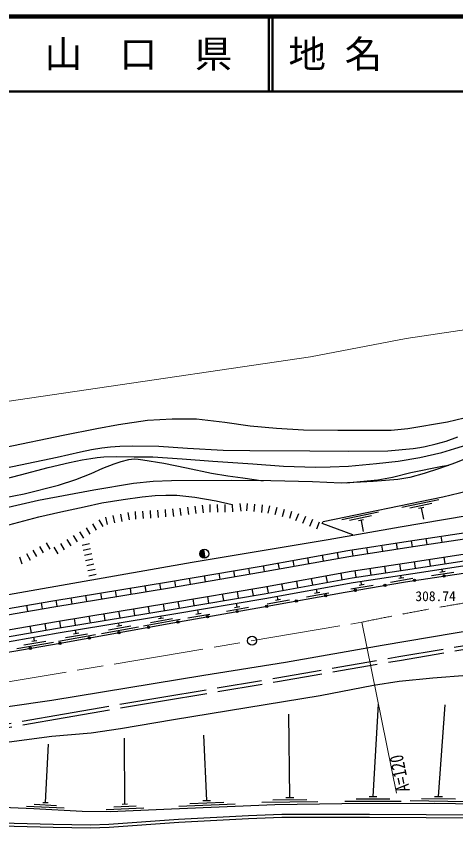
# Model space of a CAD drawing. Units: millimetres at full size, sheet at 1:1000; details may follow other scales. Extents: x 40000 to 680000, y 20000 to 380000.
# Drawn here: x 334132 to 392645, y 270037 to 380000 of the extents above; entities that cross this region are included whole.
import ezdxf
from ezdxf.enums import TextEntityAlignment as Align

# ---------------------------------------------------------------- set-up
doc = ezdxf.new("R2010")
doc.units = ezdxf.units.MM
doc.header["$LTSCALE"] = 1000
doc.linetypes.add('CHAIN', pattern=[18.5, 12, -1.5, 3.5, -1.5])
doc.linetypes.add('DASHED', pattern=[7.5, 6, -1.5])
for name, color, linetype, lineweight in [('M-BGD', 7, 'Continuous', 25), ('M-BMK', 2, 'CHAIN', 13), ('M-BMK-SRVR', 3, 'Continuous', 25), ('M-STR-HTXT', 7, 'Continuous', 13), ('M-TTL', 2, 'Continuous', 140), ('M-TTL-LINE', 7, 'Continuous', 50)]:
    doc.layers.add(name, color=color, linetype=linetype, lineweight=lineweight)
doc.layers.add('M-TTL-TXT', color=7, linetype='Continuous')
doc.styles.add('ＭＳ ゴシック', font='')
doc.styles.get('ＭＳ ゴシック').set_extended_font_data('MS Gothic')

msp = doc.modelspace()

# ---------------------------------------------------------------- hatches: boundary and pattern name
at = {"layer": 'M-BGD'}
for points in [[(359071, 308978), (359251, 307792, -1)], [(387034, 304821, -0.41421), (387160, 304992, -0.41421), (387330, 304866, -1)], [(390989, 305414, -0.41421), (391116, 305585, -0.41421), (391286, 305459, -1)], [(379148, 303476, -1), (379443, 303527, -0.41421), (379321, 303354, -0.41421)], [(383089, 304161, -1), (383384, 304213, -0.41421), (383262, 304039, -0.41421)], [(375209, 302777, -1), (375505, 302830, -0.41421), (375383, 302656, -0.41421)], [(367334, 301369, -1), (367630, 301422, -0.41421), (367508, 301248, -0.41421)], [(371272, 302073, -1), (371567, 302126, -0.41421), (371446, 301952, -0.41421)], [(363396, 300670, -1), (363691, 300722, -0.41421), (363570, 300548, -0.41421)], [(355519, 299271, -1), (355814, 299324, -0.41421), (355693, 299150, -0.41421)], [(359457, 299971, -1), (359753, 300023, -0.41421), (359631, 299849, -0.41421)], [(347645, 297855, -1), (347941, 297908, -0.41421), (347820, 297734, -0.41421)], [(351582, 298564, -1), (351877, 298617, -0.41421), (351756, 298443, -0.41421)], [(343709, 297146, -1), (344004, 297199, -0.41421), (343883, 297025, -0.41421)], [(335830, 295759, -0.41421), (335952, 295932, -0.41421), (336126, 295810, -1)], [(339772, 296438, -0.41421), (339894, 296611, -0.41421), (340068, 296489, -1)]]:
    msp.add_hatch(color=256, dxfattribs=at).paths.add_polyline_path(points)

# ---------------------------------------------------------------- linework, layer by layer
for p, q in [((356914, 314606), (357038, 313614)), ((357906, 314730), (358030, 313738)), ((358899, 314854), (359022, 313861)), ((359894, 314934), (359904, 313934)), ((360894, 314944), (360904, 313945)), ((361894, 314955), (361904, 313955)), ((362894, 314965), (362904, 313965)), ((363886, 315077), (364015, 314085)), ((364880, 315101), (364778, 314106)), ((365874, 314999), (365772, 314004)), ((366869, 314897), (366767, 313902)), ((367863, 314788), (367614, 313820)), ((368831, 314540), (368582, 313571)), ((390405, 315582), (385508, 314571)), ((389486, 315086), (386548, 314479)), ((388420, 314560), (387735, 314418)), ((346994, 313475), (347199, 312496)), ((347973, 313680), (348178, 312701)), ((348952, 313884), (349156, 312906)), ((349941, 314011), (350011, 313013)), ((350939, 314080), (351008, 313082)), ((351937, 314149), (352006, 313152)), ((352934, 314218), (353004, 313221)), ((353932, 314288), (354001, 313290)), ((354929, 314359), (355053, 313367)), ((355922, 314483), (356045, 313490)), ((369800, 314291), (369551, 313322)), ((370768, 314042), (370520, 313073)), ((371713, 313722), (371333, 312797)), ((382377, 313924), (377481, 312912)), ((381459, 313428), (378521, 312821)), ((388078, 314489), (388381, 313020)), ((344251, 312371), (344771, 311516)), ((345106, 312890), (345625, 312035)), ((346015, 313270), (346220, 312292)), ((372638, 313342), (372258, 312417)), ((373563, 312961), (373182, 312036)), ((374488, 312580), (374107, 311656)), ((374895, 312413), (375004, 312707)), ((378983, 310892), (374895, 312413)), ((380393, 312901), (379708, 312760)), ((380051, 312831), (380354, 311362)), ((342542, 311332), (343062, 310477)), ((343397, 311851), (343916, 310997)), ((340833, 310293), (341352, 309438)), ((341688, 310812), (342207, 309958)), ((386732, 310116), (386852, 309325)), ((388709, 310417), (388830, 309627)), ((390686, 310719), (390807, 309928)), ((337203, 309373), (337689, 308499)), ((338078, 309859), (338563, 308985)), ((339124, 309254), (339643, 308400)), ((339979, 309774), (340498, 308919)), ((342872, 309555), (343848, 309773)), ((343025, 308872), (344001, 309090)), ((380800, 309216), (380920, 308425)), ((382777, 309516), (382897, 308725)), ((384754, 309816), (384874, 309025)), ((334547, 307999), (334824, 307038)), ((335455, 308402), (335941, 307528)), ((336329, 308888), (336815, 308014)), ((343179, 308189), (344154, 308407)), ((359071, 308978), (359251, 307792)), ((374883, 308222), (375025, 307435)), ((376851, 308576), (376993, 307789)), ((378822, 308916), (378942, 308125)), ((391108, 307951), (391244, 307061)), ((343332, 307506), (344308, 307724)), ((343485, 306823), (344461, 307041)), ((367010, 306805), (367151, 306018)), ((368978, 307159), (369120, 306372)), ((370946, 307514), (371088, 306726)), ((372915, 307868), (373056, 307081)), ((385174, 307047), (385309, 306157)), ((387154, 307348), (387290, 306458)), ((389131, 307649), (389267, 306760)), ((343638, 306139), (344614, 306358)), ((361095, 305795), (361229, 305006)), ((363067, 306130), (363201, 305341)), ((365039, 306465), (365173, 305676)), ((377347, 305821), (377507, 304935)), ((379242, 306148), (379377, 305258)), ((381219, 306448), (381354, 305558)), ((383197, 306747), (383332, 305858)), ((389462, 305489), (392429, 305933)), ((390555, 305956), (391247, 306059)), ((390901, 306008), (390850, 306344)), ((343791, 305456), (344767, 305675)), ((355180, 304789), (355314, 304001)), ((357152, 305124), (357286, 304336)), ((359124, 305459), (359258, 304671)), ((371442, 304758), (371602, 303872)), ((373411, 305112), (373570, 304226)), ((375379, 305466), (375539, 304581)), ((380133, 304256), (380055, 304703)), ((383994, 304623), (386949, 305137)), ((385075, 305116), (385765, 305236)), ((385420, 305176), (385362, 305508)), ((349261, 303810), (349391, 303021)), ((351234, 304135), (351364, 303346)), ((353207, 304460), (353337, 303671)), ((365508, 303704), (365659, 302817)), ((367506, 304049), (367665, 303164)), ((369474, 304404), (369633, 303518)), ((374217, 303209), (374134, 303668)), ((378706, 303703), (381662, 304217)), ((379788, 304196), (380478, 304316)), ((341367, 302511), (341497, 301721)), ((343340, 302836), (343470, 302046)), ((345314, 303161), (345444, 302371)), ((347287, 303485), (347417, 302696)), ((359593, 302699), (359744, 301812)), ((361565, 303034), (361715, 302147)), ((363536, 303369), (363687, 302482)), ((368983, 302274), (368902, 302726)), ((372793, 302650), (375746, 303178)), ((373872, 303148), (374561, 303271)), ((335451, 301510), (335587, 300721)), ((337422, 301849), (337558, 301061)), ((339393, 302186), (339523, 301396)), ((351689, 301372), (351835, 300484)), ((353662, 301697), (353809, 300809)), ((355649, 302029), (355800, 301142)), ((357621, 302364), (357772, 301477)), ((363201, 301245), (363890, 301367)), ((363546, 301306), (363464, 301785)), ((367560, 301714), (370513, 302242)), ((368639, 302212), (369328, 302335)), ((345769, 300398), (345915, 299510)), ((347742, 300723), (347888, 299835)), ((349715, 301048), (349862, 300160)), ((356957, 299831), (359911, 300356)), ((358037, 300328), (358726, 300450)), ((358381, 300389), (358290, 300905)), ((362121, 300748), (365075, 301273)), ((339848, 299423), (339994, 298535)), ((341822, 299748), (341968, 298860)), ((343795, 300073), (343941, 299185)), ((347831, 298803), (347768, 299156)), ((351045, 298772), (355966, 299658)), ((351976, 299244), (354929, 299776)), ((353055, 299743), (353744, 299868)), ((353399, 299805), (353355, 300076)), ((335926, 298750), (336079, 297863)), ((337897, 299090), (338050, 298203)), ((342079, 297767), (342000, 298206)), ((345477, 297769), (350398, 298655)), ((346408, 298242), (349361, 298773)), ((347487, 298741), (348176, 298865)), ((336517, 296791), (336436, 297265)), ((339725, 296733), (344646, 297619)), ((340656, 297206), (343608, 297737)), ((341735, 297705), (342423, 297829)), ((334156, 295775), (339083, 296624)), ((335090, 296240), (338047, 296750)), ((336172, 296731), (336862, 296850)), ((381650, 276018), (382402, 288342)), ((390383, 276040), (391286, 288257)), ((370558, 275910), (370409, 287019)), ((348572, 275030), (348506, 283802)), ((359484, 275502), (359118, 284202)), ((337999, 275235), (338408, 283028)), ((381125, 276016), (382175, 276020)), ((389858, 276049), (390908, 276032)), ((336485, 275014), (339481, 274857)), ((337649, 275253), (338348, 275216)), ((348223, 275015), (348922, 275046)), ((355763, 274745), (363256, 275060)), ((357249, 275107), (361745, 275297)), ((358959, 275480), (360008, 275524)), ((366816, 275260), (374316, 275360)), ((368312, 275580), (372812, 275640)), ((370033, 275903), (371083, 275917)), ((377902, 275404), (385402, 275432)), ((379401, 275710), (383901, 275727)), ((386623, 275502), (394122, 275379)), ((388128, 275777), (392627, 275704)), ((335471, 274767), (340464, 274505)), ((346101, 274321), (351096, 274541)), ((347087, 274664), (350084, 274797))]:
    msp.add_line(p, q, dxfattribs=at)
for points in [[(393796, 326481), (391590, 325921), (386300, 325027), (384058, 324805), (376946, 324805), (372368, 324866), (368803, 325089), (365263, 325385), (361921, 325896), (358142, 326330), (354885, 326330), (351576, 326136), (347731, 325580), (344843, 325032), (340342, 324173), (338231, 323718), (331348, 322298)], [(375004, 312707), (390937, 315999), (396502, 317327), (397945, 317886), (399298, 318582), (401180, 319689), (402879, 320433), (405394, 321551), (407565, 322405), (409717, 322954), (413085, 323680), (416343, 324298), (419195, 324603), (421907, 324857), (425116, 325024), (429017, 325061), (433019, 324819), (440533, 323972), (448250, 323348), (456164, 323088)], [(331656, 319622), (339533, 321256), (342643, 321997), (344109, 322299), (345487, 322523), (346655, 322624), (347890, 322715), (349527, 322753), (353119, 322736), (356929, 322450), (361674, 322184), (365226, 322174), (373219, 322106), (378355, 322062), (383647, 322118), (386992, 322424), (387890, 322549), (388613, 322693), (390055, 323029), (391404, 323398), (392936, 323984)], [(399040, 323092), (392643, 320499), (390506, 319749), (388456, 319068), (386556, 318566), (384957, 318275), (381674, 318030), (377410, 317804), (373576, 317971), (368027, 318108), (362763, 318165), (354802, 318102), (352347, 318024), (349709, 317747), (344443, 316887), (337046, 315499), (329533, 313770)], [(331378, 318082), (334673, 318919), (338351, 319906), (341188, 320534), (342866, 320899), (344018, 321086), (344900, 321202), (345782, 321309), (347505, 321370), (349796, 321291), (352310, 321293), (356207, 321051), (360282, 320736), (365612, 320357), (369719, 320066), (374003, 319944), (375961, 319978), (378384, 320060), (382123, 320409), (385018, 320752), (387875, 321210), (390817, 321892), (392554, 322409), (394751, 323088)], [(332394, 315853), (335172, 316397), (339746, 317537), (342024, 318296), (344072, 319073), (345618, 319795), (347138, 320388), (348088, 320693), (349122, 320957), (349810, 321024), (350363, 320999), (350987, 320923), (353772, 320457), (356806, 319845), (360120, 319121), (362303, 318763), (364292, 318514), (367016, 318119)], [(378062, 317839), (382276, 318225), (384254, 318604), (386704, 319205), (390860, 320086), (391768, 320192)], [(239622, 290938), (269085, 294252), (295113, 297110), (313776, 299769), (330500, 302536), (357557, 307253), (375661, 310306), (385258, 311998), (397098, 313994), (401158, 314654), (408242, 315643), (417432, 316830), (423127, 317528), (428469, 318022), (436844, 318585), (447250, 319078), (451678, 319209)], [(315744, 298097), (328887, 300379), (338980, 302118), (354387, 304654), (366494, 306712), (378287, 308835), (386317, 310053), (395808, 311500), (403997, 312858), (412738, 314302), (417697, 314934), (423499, 315614), (429629, 316220), (434948, 316558), (439670, 316805), (444159, 316960), (450456, 317045), (458700, 316938), (467113, 316742), (477111, 316299), (493742, 315478), (511130, 314431)], [(315818, 297297), (329023, 299590), (339113, 301329), (354519, 303865), (366632, 305924), (378418, 308046), (386437, 309262), (395934, 310710), (404128, 312068), (412854, 313510), (417794, 314140), (423585, 314819), (429694, 315422), (434994, 315759), (439705, 316006), (444178, 316161), (450456, 316245), (458685, 316138), (467086, 315942), (477074, 315500), (493698, 314679), (511130, 313629)], [(332465, 312085), (337101, 313305), (340029, 313987), (343165, 314663), (345509, 315157), (348337, 315615), (350882, 315957), (352618, 316171), (354035, 316178), (355506, 316188), (357899, 315918), (360735, 315434), (362894, 314965)], [(316002, 295299), (329364, 297620), (339446, 299357), (354849, 301893), (366977, 303954), (378745, 306072), (386737, 307284), (396248, 308735), (404455, 310095), (413143, 311531), (416168, 312002), (421280, 312656), (428625, 313463), (434298, 313842), (439291, 314077), (443459, 314231), (450528, 314418), (458384, 314412), (467104, 314272), (476983, 313759), (493589, 312682), (511130, 311626)], [(316085, 294400), (329517, 296733), (339595, 298469), (354997, 301005), (367132, 303068), (378892, 305184), (386872, 306394), (396390, 307846), (404602, 309207), (413286, 310642), (416294, 311111), (421387, 311762), (428704, 312566), (434349, 312943), (439329, 313178), (443487, 313331), (450539, 313518), (458376, 313512), (467074, 313372), (476931, 312861), (493532, 311784), (511130, 310724)], [(316144, 293751), (329628, 296092), (339703, 297828), (355104, 300364), (367244, 302427), (378998, 304543), (386969, 305752), (396492, 307204), (404708, 308566), (413389, 310000), (416386, 310468), (421463, 311117), (428761, 311918), (434386, 312294), (439356, 312528), (443508, 312682), (450548, 312868), (458371, 312862), (467052, 312722), (476893, 312212), (493492, 311135), (511130, 310073)], [(316271, 292371), (329864, 294731), (339933, 296466), (354982, 299176), (367059, 301320), (377957, 303269), (385962, 304661), (394589, 305953), (402525, 307055), (418311, 309129), (423100, 309670), (428967, 310040), (439981, 310568), (445091, 310855), (455017, 311191), (461372, 311031), (472512, 310584), (491970, 309586), (511130, 308431)], [(226747, 270037), (236474, 271684), (248620, 273645), (260066, 275553), (278171, 278674), (290296, 280769), (308450, 283815), (324857, 286726), (332961, 288018), (338857, 288865), (359110, 292207), (369971, 293947), (382884, 296185), (398904, 298914), (405622, 300029), (410890, 300639), (420679, 301839), (424260, 302211), (428012, 302555), (433307, 302817), (438849, 303058), (448848, 303487)], [(274258, 270126), (278425, 271719), (282304, 272855), (285611, 273685), (288564, 274304), (290638, 274683), (293321, 275119), (296442, 275556), (300631, 276053), (304716, 277315), (312444, 279259), (323198, 281626), (331794, 283129), (338849, 284067), (344101, 284536), (348001, 285080), (355066, 286284), (374591, 289493), (381703, 290874), (385136, 291389), (389604, 291837), (394219, 292206), (401101, 292754), (403964, 292902)], [(300631, 276053), (306429, 276144), (310866, 276048), (315716, 275863), (321992, 275227), (327084, 274829), (336449, 274415), (342865, 274078), (346601, 274042), (354787, 274403), (368572, 274983), (377503, 275103), (389857, 275149), (412209, 274782), (436315, 274450), (461988, 274082)], [(315589, 274100), (316293, 274016), (321163, 273458), (328204, 272771), (333831, 272498), (339006, 272326), (344006, 272263), (346456, 272335), (355738, 273035), (365053, 273504), (369509, 273667), (381173, 273667), (403798, 273561), (421601, 273252)], [(315542, 273703), (316247, 273618), (321121, 273061), (328174, 272372), (333815, 272099), (338997, 271927), (344009, 271863), (346477, 271936), (355763, 272636), (365070, 273104), (369516, 273267), (381173, 273267), (403793, 273161), (421594, 272852)]]:
    msp.add_lwpolyline(points, dxfattribs=at)
at = {"layer": 'M-BGD', "linetype": 'DASHED'}
for points in [[(316160, 282280), (327593, 284305), (340608, 286574), (353570, 288780), (368919, 291364), (385178, 294183), (399817, 296669), (403839, 297218)], [(316222, 282799), (327507, 284798), (340523, 287066), (353486, 289273), (368835, 291857), (385093, 294676), (399742, 297163), (403772, 297713)]]:
    msp.add_lwpolyline(points, dxfattribs=at)
at = {"layer": 'M-BGD'}
for centre, radius in [((359161, 308385), 600), ((387182, 304844), 150), ((391138, 305436), 150), ((379296, 303501), 150), ((383237, 304187), 150), ((375357, 302804), 150), ((367482, 301396), 150), ((371419, 302100), 150), ((363544, 300696), 150), ((355667, 299298), 150), ((359605, 299997), 150), ((347793, 297881), 150), ((351730, 298590), 150), ((343856, 297172), 150), ((335978, 295784), 150), ((339920, 296464), 150)]:
    msp.add_circle(centre, radius, dxfattribs=at)
at = {"layer": 'M-BMK'}
msp.add_line((255944, 278279), (380167, 299270), dxfattribs=at)
msp.add_arc((451097, -41924), 348489, 94.99204, 101.74383, dxfattribs=at)
at = {"layer": 'M-BMK-SRVR'}
msp.add_circle((365535, 296798), 600, dxfattribs=at)
at = {"layer": 'M-STR-HTXT'}
msp.add_line((384782, 276475), (380167, 299270), dxfattribs=at)
msp.add_lwpolyline([(310445, 325379), (373332, 334626), (386074, 337073), (402780, 339557), (412600, 340664), (423345, 341686), (431175, 342288), (439079, 342733), (447707, 343033), (457078, 343144), (467184, 342949), (477018, 342568), (486678, 342151), (494510, 341781), (502787, 341362), (513543, 340495)], dxfattribs=at)
at = {"layer": 'M-TTL'}
msp.add_line((680000, 380000), (40000, 380000), dxfattribs=at)
at = {"layer": 'M-TTL-LINE'}
for p, q in [((367750, 380000), (367750, 370000)), ((368250, 380000), (368250, 370000)), ((40000, 370000), (680000, 370000))]:
    msp.add_line(p, q, dxfattribs=at)

# ---------------------------------------------------------------- texts
at = {"layer": 'M-BGD', "style": 'ＭＳ ゴシック'}
msp.add_text('308.74', height=1320, dxfattribs=at).set_placement((392685, 301681), align=Align.BOTTOM_RIGHT)
at = {"layer": 'M-STR-HTXT', "style": 'ＭＳ ゴシック', "width": 0.8}
msp.add_text('A=120', height=1833, rotation=101.446, dxfattribs=at).set_placement((384782, 276475), align=Align.TOP_LEFT)
at = {"layer": 'M-TTL-TXT', "style": 'ＭＳ ゴシック'}
msp.add_text('山\u3000口\u3000県', height=3666, dxfattribs=at).set_placement((350375, 375000), align=Align.MIDDLE_CENTER)
msp.add_text('地 名', height=3666, dxfattribs=at).set_placement((370380, 375000), align=Align.MIDDLE_LEFT)

doc.saveas('drawing.dxf')
